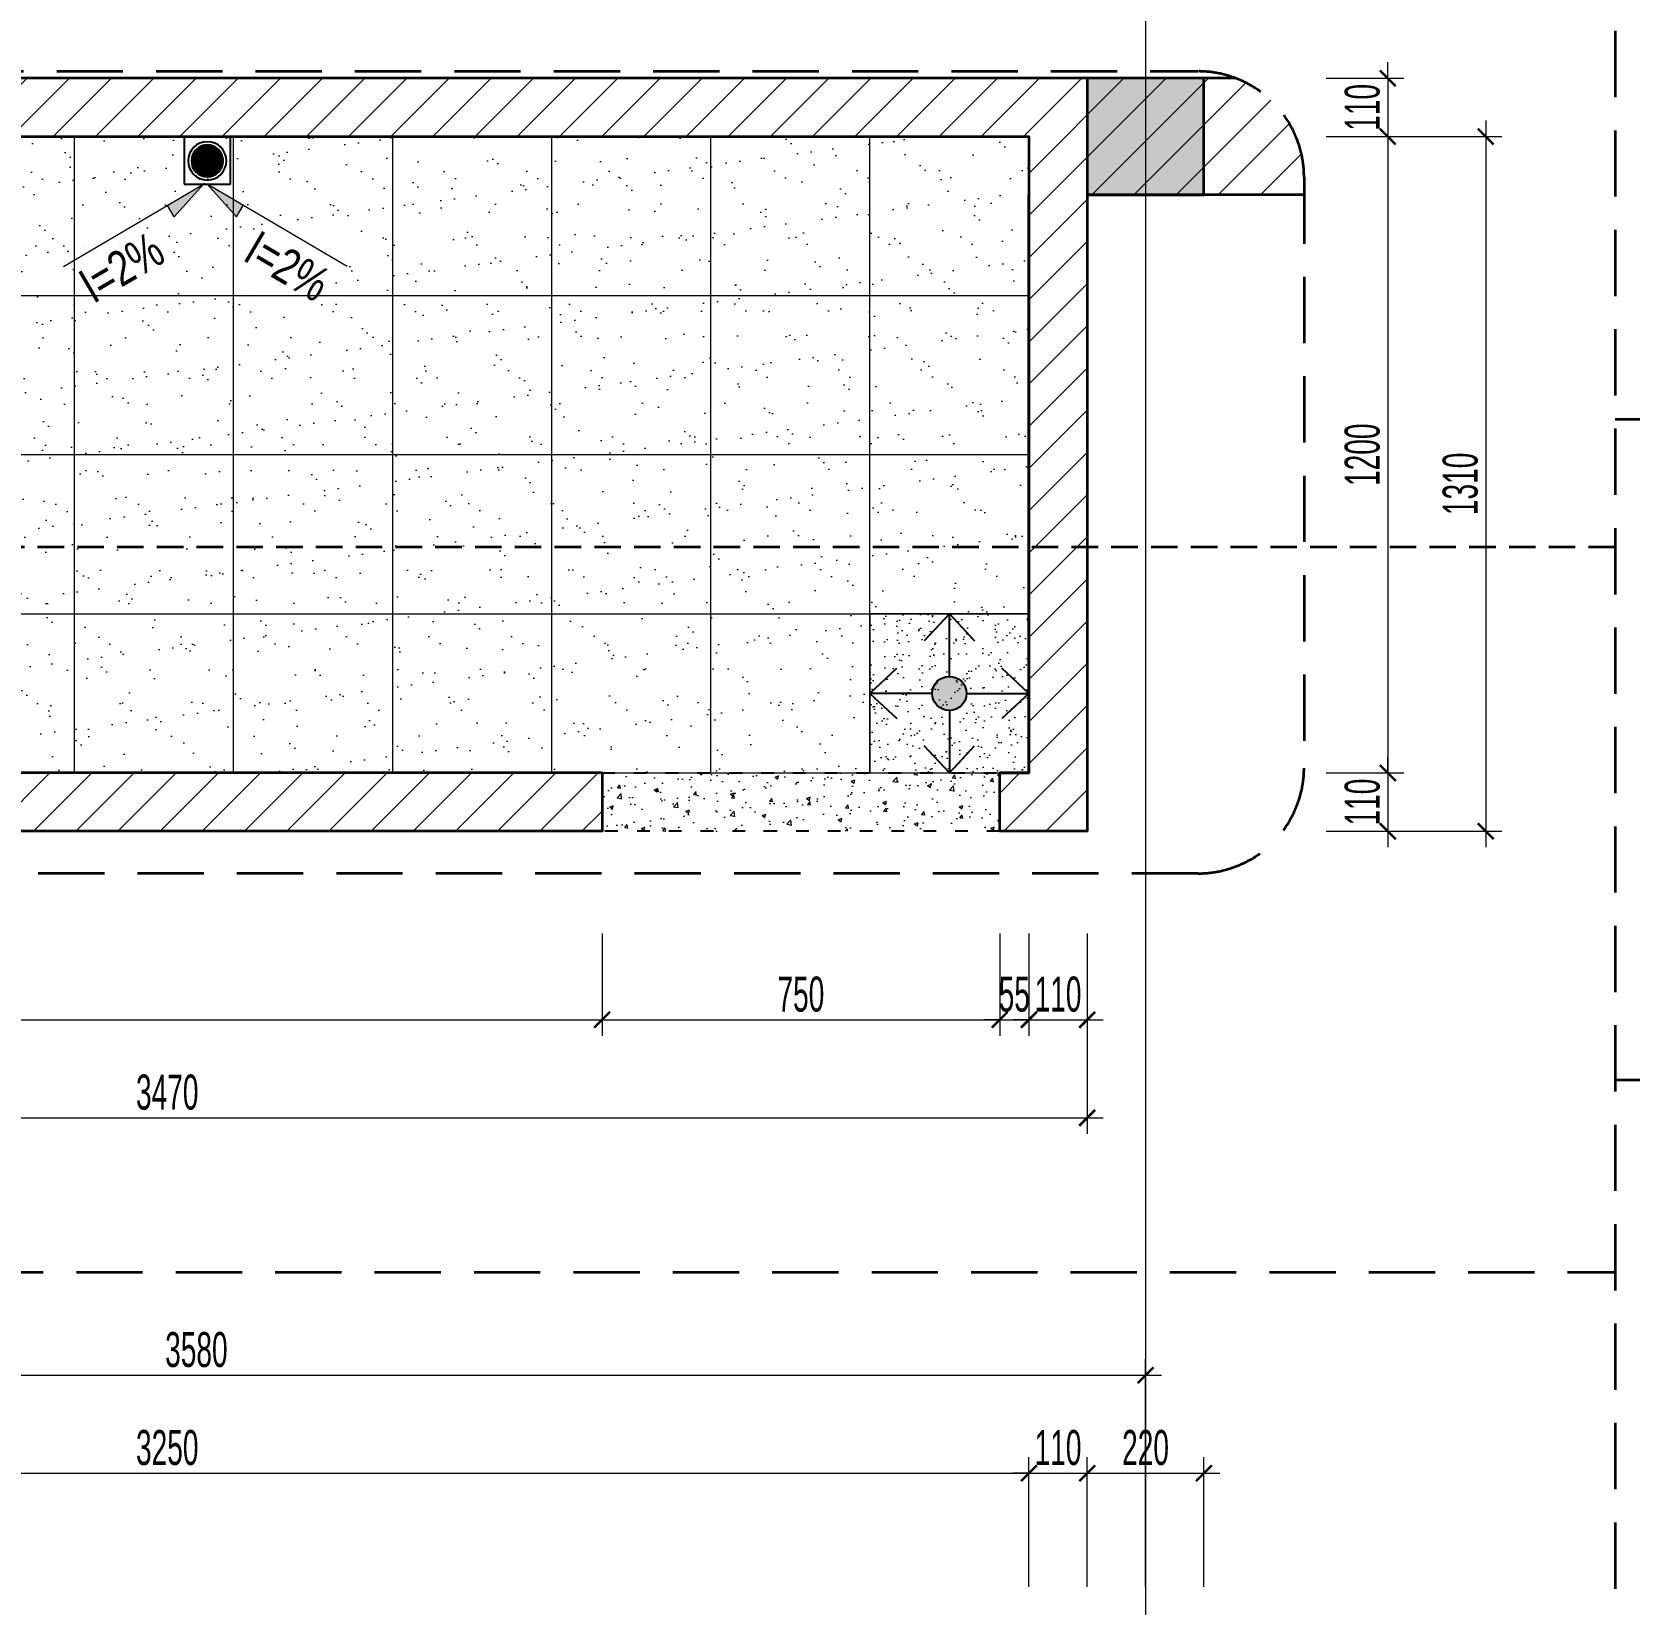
# Model space of a CAD drawing. Header units: millimetres. Extents: x 1336014 to 2939047, y -333549 to -60566.
# Drawn here: x 1374141 to 1377153, y -206182 to -203218 of the extents above; entities that cross this region are included whole.
import ezdxf
from ezdxf.enums import TextEntityAlignment as Align

# ---------------------------------------------------------------- set-up
doc = ezdxf.new("R2010")
doc.units = ezdxf.units.MM
doc.header["$MEASUREMENT"] = 0
for name, pattern in [('$1$HIDDEN', [0.375, 0.25, -0.125]), ('ACAD_ISO03W100', [30, 12, -18]), ('CENTER2', [1.125, 0.75, -0.125, 0.125, -0.125]), ('HIDDEN', [0.375, 0.25, -0.125])]:
    doc.linetypes.add(name, pattern=pattern)
for name, color, linetype, lineweight in [('01.Cut', 255, 'Continuous', 35), ('03.Manh', 251, 'Continuous', 13), ('06.betong', 2, 'Continuous', 35), ('07.Noi that', 169, 'Continuous', 5), ('08.Dim', 156, 'Continuous', 15), ('09.Hatch', 250, 'Continuous', 5), ('10.truc', 250, 'CENTER2', 20), ('CA.thay 145', 145, 'Continuous', 18), ('CCA - TUONG', 7, 'Continuous', 35), ('KH', 143, 'Continuous', 9)]:
    doc.layers.add(name, color=color, linetype=linetype, lineweight=lineweight)
for name, color, linetype in [('diemnhan', 10, 'Continuous'), ('HACH', 250, 'Continuous'), ('text', 7, 'Continuous'), ('truc1', 250, 'ACAD_ISO03W100')]:
    doc.layers.add(name, color=color, linetype=linetype)
doc.styles.add('Chuthich', font='', dxfattribs={"width": 0.8})
doc.styles.add('TT5_Text Dim', font='hoatbif.shx', dxfattribs={"width": 0.6})
doc.styles.get('Chuthich').set_extended_font_data('.VnAvantH')
doc.dimstyles.new('TT5_Dim 1-30', dxfattribs={"dimscale": 30, "dimtxt": 2.2, "dimasz": 1, "dimexe": 1, "dimexo": 0, "dimgap": 0.5, "dimtad": 1, "dimdec": 0, "dimzin": 0, "dimdsep": 46, "dimtxsty": 'TT5_Text Dim', "dimblk": 'ARCHTICK', "dimcen": 0, "dimdle": 1, "dimclrd": 256, "dimclre": 256, "dimclrt": 1, "dimadec": 0, "dimazin": 0, "dimtfac": 0.015, "dimtdec": 0, "dimtix": 1, "dimtmove": 2, "dimatfit": 3, "dimfxl": 1, "dimtolj": 1, "dimtzin": 0, "dimlwd": -1, "dimlwe": -1, "dimarcsym": 1})

# ---------------------------------------------------------------- blocks, each defined once
blk = doc.blocks.new('DFGFH')
h = blk.add_hatch(color=256)
h.dxf.hatch_style = 1
h.paths.add_polyline_path([(15438.1, 12136.8), (15658.1, 12136.8), (15658.1, 12356.8), (15438.1, 12356.8)])
blk.add_lwpolyline([(15438.1, 12136.8), (15658.1, 12136.8), (15658.1, 12356.8), (15438.1, 12356.8)], close=True)
blk = doc.blocks.new('_ARCHTICK')
at = {"const_width": 0.15}
blk.add_lwpolyline([(-0.5, -0.5), (0.5, 0.5)], dxfattribs=at)
blk = doc.blocks.new('*D1441')
at = {"layer": '08.Dim', "transparency": 16777216}
for p, q in [((1372770.9, -204918), (1372770.9, -205110.7)), ((1375215.9, -204918), (1375215.9, -205110.7)), ((1372740.9, -205080.7), (1375245.9, -205080.7))]:
    blk.add_line(p, q, dxfattribs=at)
at = {"layer": 'Defpoints', "color": 0, "transparency": 16777216}
for p in [(1372770.9, -204918), (1375215.9, -204918), (1375215.9, -205080.7)]:
    blk.add_point(p, dxfattribs=at)
at = {"layer": '08.Dim', "transparency": 16777216, "xscale": 30, "yscale": 30, "zscale": 30, "rotation": 180}
blk.add_blockref('_ARCHTICK', (1372770.9, -205080.7), dxfattribs=at)
at = {"layer": '08.Dim', "transparency": 16777216, "xscale": 30, "yscale": 30, "zscale": 30}
blk.add_blockref('_ARCHTICK', (1375215.9, -205080.7), dxfattribs=at)
at = {"layer": '08.Dim', "color": 1, "transparency": 16777216, "insert": (1373993.4, -205032.7), "char_height": 66, "attachment_point": 5, "style": 'TT5_Text Dim'}
blk.add_mtext('\\A1;2445', dxfattribs=at)
blk = doc.blocks.new('*D1442')
at = {"layer": '08.Dim', "transparency": 16777216}
for p, q in [((1375215.9, -204918), (1375215.9, -205110.7)), ((1375965.9, -204918), (1375965.9, -205110.7)), ((1375185.9, -205080.7), (1375995.9, -205080.7))]:
    blk.add_line(p, q, dxfattribs=at)
at = {"layer": 'Defpoints', "color": 0, "transparency": 16777216}
for p in [(1375215.9, -204918), (1375965.9, -204918), (1375965.9, -205080.7)]:
    blk.add_point(p, dxfattribs=at)
at = {"layer": '08.Dim', "transparency": 16777216, "xscale": 30, "yscale": 30, "zscale": 30, "rotation": 180}
blk.add_blockref('_ARCHTICK', (1375215.9, -205080.7), dxfattribs=at)
at = {"layer": '08.Dim', "transparency": 16777216, "xscale": 30, "yscale": 30, "zscale": 30}
blk.add_blockref('_ARCHTICK', (1375965.9, -205080.7), dxfattribs=at)
at = {"layer": '08.Dim', "color": 1, "transparency": 16777216, "insert": (1375590.9, -205032.7), "char_height": 66, "attachment_point": 5, "style": 'TT5_Text Dim'}
blk.add_mtext('\\A1;750', dxfattribs=at)
blk = doc.blocks.new('*D1443')
at = {"layer": '08.Dim', "transparency": 16777216}
for p, q in [((1375965.9, -204918), (1375965.9, -205110.7)), ((1376020.9, -204918), (1376020.9, -205110.7)), ((1375965.9, -205080.7), (1375935.9, -205080.7)), ((1375965.9, -205080.7), (1376020.9, -205080.7)), ((1376020.9, -205080.7), (1376050.9, -205080.7))]:
    blk.add_line(p, q, dxfattribs=at)
at = {"layer": 'Defpoints', "color": 0, "transparency": 16777216}
for p in [(1375965.9, -204918), (1376020.9, -204918), (1376020.9, -205080.7)]:
    blk.add_point(p, dxfattribs=at)
at = {"layer": '08.Dim', "transparency": 16777216, "xscale": 30, "yscale": 30, "zscale": 30}
blk.add_blockref('_ARCHTICK', (1375965.9, -205080.7), dxfattribs=at)
at = {"layer": '08.Dim', "transparency": 16777216, "xscale": 30, "yscale": 30, "zscale": 30, "rotation": 180}
blk.add_blockref('_ARCHTICK', (1376020.9, -205080.7), dxfattribs=at)
at = {"layer": '08.Dim', "color": 1, "transparency": 16777216, "insert": (1375993.4, -205032.7), "char_height": 66, "attachment_point": 5, "style": 'TT5_Text Dim'}
blk.add_mtext('\\A1;55', dxfattribs=at)
blk = doc.blocks.new('*D1444')
at = {"layer": '08.Dim', "transparency": 16777216}
for p, q in [((1376020.9, -204918), (1376020.9, -205110.7)), ((1376130.9, -204918), (1376130.9, -205110.7)), ((1376020.9, -205080.7), (1375990.9, -205080.7)), ((1376020.9, -205080.7), (1376130.9, -205080.7)), ((1376130.9, -205080.7), (1376160.9, -205080.7))]:
    blk.add_line(p, q, dxfattribs=at)
at = {"layer": 'Defpoints', "color": 0, "transparency": 16777216}
for p in [(1376020.9, -204918), (1376130.9, -204918), (1376130.9, -205080.7)]:
    blk.add_point(p, dxfattribs=at)
at = {"layer": '08.Dim', "transparency": 16777216, "xscale": 30, "yscale": 30, "zscale": 30}
blk.add_blockref('_ARCHTICK', (1376020.9, -205080.7), dxfattribs=at)
at = {"layer": '08.Dim', "transparency": 16777216, "xscale": 30, "yscale": 30, "zscale": 30, "rotation": 180}
blk.add_blockref('_ARCHTICK', (1376130.9, -205080.7), dxfattribs=at)
at = {"layer": '08.Dim', "color": 1, "transparency": 16777216, "insert": (1376075.9, -205032.7), "char_height": 66, "attachment_point": 5, "style": 'TT5_Text Dim'}
blk.add_mtext('\\A1;110', dxfattribs=at)
blk = doc.blocks.new('*D1445')
at = {"layer": '08.Dim', "transparency": 16777216}
for p, q in [((1372660.9, -204918), (1372660.9, -205295.5)), ((1376130.9, -204918), (1376130.9, -205295.5)), ((1372630.9, -205265.5), (1376160.9, -205265.5))]:
    blk.add_line(p, q, dxfattribs=at)
at = {"layer": 'Defpoints', "color": 0, "transparency": 16777216}
for p in [(1372660.9, -204918), (1376130.9, -204918), (1376130.9, -205265.5)]:
    blk.add_point(p, dxfattribs=at)
at = {"layer": '08.Dim', "transparency": 16777216, "xscale": 30, "yscale": 30, "zscale": 30, "rotation": 180}
blk.add_blockref('_ARCHTICK', (1372660.9, -205265.5), dxfattribs=at)
at = {"layer": '08.Dim', "transparency": 16777216, "xscale": 30, "yscale": 30, "zscale": 30}
blk.add_blockref('_ARCHTICK', (1376130.9, -205265.5), dxfattribs=at)
at = {"layer": '08.Dim', "color": 1, "transparency": 16777216, "insert": (1374395.9, -205217.5), "char_height": 66, "attachment_point": 5, "style": 'TT5_Text Dim'}
blk.add_mtext('\\A1;3470', dxfattribs=at)
blk = doc.blocks.new('*D1446')
at = {"layer": '08.Dim', "transparency": 16777216}
for p, q in [((1376697.9, -203305.2), (1376697.9, -203275.2)), ((1376581.4, -203305.2), (1376727.9, -203305.2)), ((1376697.9, -203305.2), (1376697.9, -203415.2)), ((1376581.4, -203415.2), (1376727.9, -203415.2)), ((1376697.9, -203415.2), (1376697.9, -203445.2))]:
    blk.add_line(p, q, dxfattribs=at)
at = {"layer": 'Defpoints', "color": 0, "transparency": 16777216}
for p in [(1376581.4, -203305.2), (1376581.4, -203415.2), (1376697.9, -203415.2)]:
    blk.add_point(p, dxfattribs=at)
at = {"layer": '08.Dim', "transparency": 16777216, "xscale": 30, "yscale": 30, "zscale": 30}
for p, rotation in [((1376697.9, -203305.2), 270), ((1376697.9, -203415.2), 90)]:
    blk.add_blockref('_ARCHTICK', p, dxfattribs=dict(at, rotation=rotation))
at = {"layer": '08.Dim', "color": 1, "transparency": 16777216, "insert": (1376649.9, -203360.2), "char_height": 66, "attachment_point": 5, "rotation": 90, "style": 'TT5_Text Dim'}
blk.add_mtext('\\A1;110', dxfattribs=at)
blk = doc.blocks.new('*D1447')
at = {"layer": '08.Dim', "transparency": 16777216}
for p, q in [((1376697.9, -203385.2), (1376697.9, -204645.2)), ((1376581.4, -203415.2), (1376727.9, -203415.2)), ((1376581.4, -204615.2), (1376727.9, -204615.2))]:
    blk.add_line(p, q, dxfattribs=at)
at = {"layer": 'Defpoints', "color": 0, "transparency": 16777216}
for p in [(1376581.4, -203415.2), (1376581.4, -204615.2), (1376697.9, -204615.2)]:
    blk.add_point(p, dxfattribs=at)
at = {"layer": '08.Dim', "transparency": 16777216, "xscale": 30, "yscale": 30, "zscale": 30}
for p, rotation in [((1376697.9, -203415.2), 90), ((1376697.9, -204615.2), 270)]:
    blk.add_blockref('_ARCHTICK', p, dxfattribs=dict(at, rotation=rotation))
at = {"layer": '08.Dim', "color": 1, "transparency": 16777216, "insert": (1376649.9, -204015.2), "char_height": 66, "attachment_point": 5, "rotation": 90, "style": 'TT5_Text Dim'}
blk.add_mtext('\\A1;1200', dxfattribs=at)
blk = doc.blocks.new('*D1448')
at = {"layer": '08.Dim', "transparency": 16777216}
for p, q in [((1376697.9, -204615.2), (1376697.9, -204585.2)), ((1376581.4, -204615.2), (1376727.9, -204615.2)), ((1376697.9, -204615.2), (1376697.9, -204725.2)), ((1376581.4, -204725.2), (1376727.9, -204725.2)), ((1376697.9, -204725.2), (1376697.9, -204755.2))]:
    blk.add_line(p, q, dxfattribs=at)
at = {"layer": 'Defpoints', "color": 0, "transparency": 16777216}
for p in [(1376581.4, -204615.2), (1376581.4, -204725.2), (1376697.9, -204725.2)]:
    blk.add_point(p, dxfattribs=at)
at = {"layer": '08.Dim', "transparency": 16777216, "xscale": 30, "yscale": 30, "zscale": 30}
for p, rotation in [((1376697.9, -204615.2), 270), ((1376697.9, -204725.2), 90)]:
    blk.add_blockref('_ARCHTICK', p, dxfattribs=dict(at, rotation=rotation))
at = {"layer": '08.Dim', "color": 1, "transparency": 16777216, "insert": (1376649.9, -204670.2), "char_height": 66, "attachment_point": 5, "rotation": 90, "style": 'TT5_Text Dim'}
blk.add_mtext('\\A1;110', dxfattribs=at)
blk = doc.blocks.new('*D1449')
at = {"layer": '08.Dim', "transparency": 16777216}
for p, q in [((1376882.7, -203385.2), (1376882.7, -204755.2)), ((1376581.4, -203415.2), (1376912.7, -203415.2)), ((1376581.4, -204725.2), (1376912.7, -204725.2))]:
    blk.add_line(p, q, dxfattribs=at)
at = {"layer": 'Defpoints', "color": 0, "transparency": 16777216}
for p in [(1376581.4, -203415.2), (1376581.4, -204725.2), (1376882.7, -204725.2)]:
    blk.add_point(p, dxfattribs=at)
at = {"layer": '08.Dim', "transparency": 16777216, "xscale": 30, "yscale": 30, "zscale": 30}
for p, rotation in [((1376882.7, -203415.2), 90), ((1376882.7, -204725.2), 270)]:
    blk.add_blockref('_ARCHTICK', p, dxfattribs=dict(at, rotation=rotation))
at = {"layer": '08.Dim', "color": 1, "transparency": 16777216, "insert": (1376834.7, -204070.2), "char_height": 66, "attachment_point": 5, "rotation": 90, "style": 'TT5_Text Dim'}
blk.add_mtext('\\A1;1310', dxfattribs=at)
blk = doc.blocks.new('µhadfasdgasdfsfsd')
at = {"layer": 'diemnhan'}
blk.add_hatch(color=256, dxfattribs=at).paths.add_polyline_path([(0, -80.3, 1), (0, 80.3, 1)])
at = {"layer": 'HACH', "lineweight": 5}
h = blk.add_hatch(dxfattribs=at)
h.set_pattern_fill('AR-SAND', color=256, scale=59.99616, angle=270, style=0)
h.set_pattern_definition([(307.5, (1940288.48, 4525947.75), (115.6020276, 3.7793596), [0, -91.1941636, 0, -101.9934724, 0, -97.4937604]), (277.5, (1940288.48, 4525947.75), (169.3179276, -106.179807), [0, -49.1968514, 0, -82.1947395, 0, -31.4979841]), (237.5, (1940288.48, 4526021.55), (0.3395215, -186.8365542), [0, -29.9980801, 0, -107.9930884, 0, -140.9909766]), (227.5, (1940288.48, 4526021.55), (52.657164, -180.3560535), [0, -14.99904, 0, -70.795469, 0, -80.9948163])])
h.paths.add_polyline_path([(-375, -375), (375, -375), (375, 375), (-375, 375)])
at = {"layer": 'CA.thay 145'}
blk.add_lwpolyline([(-375, -375), (375, -375), (375, 375), (-375, 375)], close=True, dxfattribs=at)
at = {"layer": 'diemnhan'}
for points in [[(0, 80.3), (0, 375), (-118.2, 247.2)], [(0, 80.3), (0, 375), (118.2, 247.2)], [(-80.3, 0), (-375, 0), (-247.2, 118.2)], [(80.3, 0), (375, 0), (247.2, 118.2)], [(-80.3, 0), (-375, 0), (-247.2, -118.2)], [(80.3, 0), (375, 0), (247.2, -118.2)], [(0, -80.3), (0, -375), (-118.2, -247.2)], [(0, -80.3), (0, -375), (118.2, -247.2)]]:
    blk.add_lwpolyline(points, dxfattribs=at)
blk.add_circle((0, 0), 80.3, dxfattribs=at)
blk = doc.blocks.new('*D1395')
at = {"layer": '08.Dim', "transparency": 16777216}
for p, q in [((1372770.9, -206149.7), (1372770.9, -205905.7)), ((1376020.9, -206149.7), (1376020.9, -205905.7)), ((1372740.9, -205935.7), (1376050.9, -205935.7))]:
    blk.add_line(p, q, dxfattribs=at)
at = {"layer": 'Defpoints', "color": 0, "transparency": 16777216}
for p in [(1376020.9, -205935.7), (1372770.9, -206149.7), (1376020.9, -206149.7)]:
    blk.add_point(p, dxfattribs=at)
at = {"layer": '08.Dim', "transparency": 16777216, "xscale": 30, "yscale": 30, "zscale": 30, "rotation": 180}
blk.add_blockref('_ARCHTICK', (1372770.9, -205935.7), dxfattribs=at)
at = {"layer": '08.Dim', "transparency": 16777216, "xscale": 30, "yscale": 30, "zscale": 30}
blk.add_blockref('_ARCHTICK', (1376020.9, -205935.7), dxfattribs=at)
at = {"layer": '08.Dim', "color": 1, "transparency": 16777216, "insert": (1374395.9, -205887.7), "char_height": 66, "attachment_point": 5, "style": 'TT5_Text Dim'}
blk.add_mtext('\\A1;3250', dxfattribs=at)
blk = doc.blocks.new('*D1396')
at = {"layer": '08.Dim', "transparency": 16777216}
for p, q in [((1376020.9, -206149.7), (1376020.9, -205905.7)), ((1376130.9, -206149.7), (1376130.9, -205905.7)), ((1376020.9, -205935.7), (1375990.9, -205935.7)), ((1376020.9, -205935.7), (1376130.9, -205935.7)), ((1376130.9, -205935.7), (1376160.9, -205935.7))]:
    blk.add_line(p, q, dxfattribs=at)
at = {"layer": 'Defpoints', "color": 0, "transparency": 16777216}
for p in [(1376130.9, -205935.7), (1376020.9, -206149.7), (1376130.9, -206149.7)]:
    blk.add_point(p, dxfattribs=at)
at = {"layer": '08.Dim', "transparency": 16777216, "xscale": 30, "yscale": 30, "zscale": 30}
blk.add_blockref('_ARCHTICK', (1376020.9, -205935.7), dxfattribs=at)
at = {"layer": '08.Dim', "transparency": 16777216, "xscale": 30, "yscale": 30, "zscale": 30, "rotation": 180}
blk.add_blockref('_ARCHTICK', (1376130.9, -205935.7), dxfattribs=at)
at = {"layer": '08.Dim', "color": 1, "transparency": 16777216, "insert": (1376075.9, -205887.7), "char_height": 66, "attachment_point": 5, "style": 'TT5_Text Dim'}
blk.add_mtext('\\A1;110', dxfattribs=at)
blk = doc.blocks.new('*D1397')
at = {"layer": '08.Dim', "transparency": 16777216}
for p, q in [((1376130.9, -206149.7), (1376130.9, -205905.7)), ((1376350.9, -206149.7), (1376350.9, -205905.7)), ((1376100.9, -205935.7), (1376380.9, -205935.7))]:
    blk.add_line(p, q, dxfattribs=at)
at = {"layer": 'Defpoints', "color": 0, "transparency": 16777216}
for p in [(1376350.9, -205935.7), (1376130.9, -206149.7), (1376350.9, -206149.7)]:
    blk.add_point(p, dxfattribs=at)
at = {"layer": '08.Dim', "transparency": 16777216, "xscale": 30, "yscale": 30, "zscale": 30, "rotation": 180}
blk.add_blockref('_ARCHTICK', (1376130.9, -205935.7), dxfattribs=at)
at = {"layer": '08.Dim', "transparency": 16777216, "xscale": 30, "yscale": 30, "zscale": 30}
blk.add_blockref('_ARCHTICK', (1376350.9, -205935.7), dxfattribs=at)
at = {"layer": '08.Dim', "color": 1, "transparency": 16777216, "insert": (1376240.9, -205887.7), "char_height": 66, "attachment_point": 5, "style": 'TT5_Text Dim'}
blk.add_mtext('\\A1;220', dxfattribs=at)
blk = doc.blocks.new('*D1399')
at = {"layer": '08.Dim', "transparency": 16777216}
for p, q in [((1372660.9, -206149.7), (1372660.9, -205720.9)), ((1376240.9, -206149.7), (1376240.9, -205720.9)), ((1372630.9, -205750.9), (1376270.9, -205750.9))]:
    blk.add_line(p, q, dxfattribs=at)
at = {"layer": 'Defpoints', "color": 0, "transparency": 16777216}
for p in [(1376240.9, -205750.9), (1372660.9, -206149.7), (1376240.9, -206149.7)]:
    blk.add_point(p, dxfattribs=at)
at = {"layer": '08.Dim', "transparency": 16777216, "xscale": 30, "yscale": 30, "zscale": 30, "rotation": 180}
blk.add_blockref('_ARCHTICK', (1372660.9, -205750.9), dxfattribs=at)
at = {"layer": '08.Dim', "transparency": 16777216, "xscale": 30, "yscale": 30, "zscale": 30}
blk.add_blockref('_ARCHTICK', (1376240.9, -205750.9), dxfattribs=at)
at = {"layer": '08.Dim', "color": 1, "transparency": 16777216, "insert": (1374450.9, -205702.9), "char_height": 66, "attachment_point": 5, "style": 'TT5_Text Dim'}
blk.add_mtext('\\A1;3580', dxfattribs=at)
blk = doc.blocks.new('WH1')
h = blk.add_hatch()
h.set_pattern_fill('HONEY', color=250, angle=-180, style=0)
h.set_pattern_definition([(180, (28744.471, 7941.3756), (-4.7625, -2.74963), [3.175, -6.35]), (300, (28744.471, 7941.3756), (4.76249943, -2.74963099), [3.175, -6.35]), (240, (28744.471, 7941.3756), (-5.7e-07, -5.49926099), [-6.35, 3.175])])
h.paths.add_polyline_path([(120.3, 70.5, 1), (23, 70.5, 1)])
for p, q in [((0, 0), (0, 141)), ((0, 141), (146, 141)), ((146, 141), (146, 0)), ((146, 0), (0, 0))]:
    blk.add_line(p, q)
blk.add_circle((71.6, 70.5), 58.6)
at = {"color": 8}
blk.add_circle((71.6, 70.5), 48.6, dxfattribs=at)
blk = doc.blocks.new('doc')
at = {"layer": 'KH'}
blk.add_lwpolyline([(11, 0), (1134, 0), (845, 92), (845, 0)], dxfattribs=at)
blk.add_solid([(845, 92), (845, 0), (1134, 0)], dxfattribs=at)
at = {"layer": 'text', "style": 'Chuthich', "width": 0.8}
blk.add_attdef('I=0.5%', text='', height=220, dxfattribs=at).set_placement((355, 208), align=Align.MIDDLE_CENTER)

msp = doc.modelspace()

# ---------------------------------------------------------------- hatches: boundary and pattern name
at = {"layer": '09.Hatch', "ltscale": 50}
h = msp.add_hatch(dxfattribs=at)
h.set_pattern_fill('TUONGXAY', color=256, scale=450, style=0)
h.set_pattern_definition([(45, (827123.883, -190046.084), (-39.7747564, 39.7747564), [])])
edge = h.paths.add_edge_path()
edge.add_line((1372299.9, -203492.2), (1372299.9, -203525.2))
edge.add_line((1372299.9, -203525.2), (1372660.9, -203525.2))
edge.add_line((1372660.9, -203525.2), (1372660.9, -204725.2))
edge.add_line((1372660.9, -204725.2), (1372770.9, -204725.2))
edge.add_line((1372770.9, -204725.2), (1375215.9, -204725.2))
edge.add_line((1375215.9, -204725.2), (1375215.9, -204615.2))
edge.add_line((1375215.9, -204615.2), (1372770.9, -204615.2))
edge.add_line((1372770.9, -204615.2), (1372770.9, -203415.2))
edge.add_line((1372770.9, -203415.2), (1376020.9, -203415.2))
edge.add_line((1376020.9, -203415.2), (1376020.9, -204615.2))
edge.add_line((1376020.9, -204615.2), (1375965.9, -204615.2))
edge.add_line((1375965.9, -204615.2), (1375965.9, -204725.2))
edge.add_line((1375965.9, -204725.2), (1376020.9, -204725.2))
edge.add_line((1376020.9, -204725.2), (1376130.9, -204725.2))
edge.add_line((1376130.9, -204725.2), (1376130.9, -203525.2))
edge.add_line((1376130.9, -203525.2), (1376539.9, -203525.2))
edge.add_line((1376539.9, -203525.2), (1376539.9, -203492.2))
edge.add_arc((1376339.9, -203492.2), 200, 0, 69.2281)
edge.add_line((1376410.8, -203305.2), (1372429, -203305.2))
edge.add_arc((1372499.9, -203492.2), 200, 110.7719, 180)
at = {"layer": '09.Hatch'}
h = msp.add_hatch(dxfattribs=at)
h.set_pattern_fill('_USER', color=256, scale=300, double=1, pattern_type=0)
h.set_pattern_definition([(0, (1375720.9, -204315.22), (0, 300), []), (90, (1375720.9, -204315.22), (-300, 2e-14), [])])
h.paths.add_polyline_path([(1372770.9, -203415.2), (1372770.9, -204615.2), (1375215.9, -204615.2), (1375965.9, -204615.2), (1376020.9, -204615.2), (1376020.9, -203415.2)])
h = msp.add_hatch(dxfattribs=at)
h.set_pattern_fill('AR-SAND', color=256, scale=50, double=1)
h.set_pattern_definition([(37.5, (-5485.3, 22393.08), (-3.149668, 96.3411885), [0, -76, 0, -85, 0, -81.25]), (7.5, (-5485.3, 22393.08), (88.488835, 141.107303), [0, -41, 0, -68.5, 0, -26.25]), (327.5, (-5546.8, 22393.08), (155.707093, 0.2829527), [0, -25, 0, -90, 0, -117.5]), (317.5, (-5546.8, 22393.08), (150.30633, 43.883778), [0, -12.5, 0, -59, 0, -67.5])])
h.paths.add_polyline_path([(1376020.9, -203415.2), (1372770.9, -203415.2), (1372770.9, -204615.2), (1375215.9, -204615.2), (1375965.9, -204615.2), (1376020.9, -204615.2)])
h = msp.add_hatch(dxfattribs=at)
h.set_pattern_fill('AR-CONC', color=256, scale=10)
h.set_pattern_definition([(50, (-873.1, 22393.08), (71.7260183, -6.2752135), [7.5, -82.5]), (355, (-873.1, 22393.08), (-13.8751334, 75.2192134), [6, -66]), (100.4514, (-867.12, 22392.56), (57.850938, 68.9439542), [6.374019, -70.1142112]), (46.1842, (-873.1, 22413.08), (106.724105, -16.5519014), [11.25, -123.75]), (96.6356, (-864.21, 22411.7), (93.4662706, 97.411787), [9.561029, -105.1713]), (351.1842, (-873.1, 22413.08), (93.4661945, 97.41186), [9, -99]), (21, (-863.1, 22408.08), (59.6907052, -40.261889), [7.5, -82.5]), (326, (-863.1, 22408.08), (24.331533, 72.5150045), [6, -66]), (71.4514, (-858.126, 22404.725), (84.022263, 32.2530497), [6.374019, -70.1142112]), (37.5, (-873.1, 22393.08), (1.21598553, 33.2893854), [0, -65.2, 0, -67, 0, -66.25]), (7.5, (-873.1, 22393.08), (26.3069537, 39.4411712), [0, -38.2, 0, -63.7, 0, -25.25]), (327.5, (-895.4, 22393.08), (53.3822436, -2.25548717), [0, -25, 0, -78, 0, -103.5]), (317.5, (-905.4, 22393.08), (58.318617, 10.0104982), [0, -32.5, 0, -51.8, 0, -73.5])])
h.paths.add_polyline_path([(1375215.9, -204615.2), (1375965.9, -204615.2), (1375965.9, -204725.2), (1375215.9, -204725.2)])

# ---------------------------------------------------------------- linework, layer by layer
at = {"layer": '01.Cut', "color": 6, "linetype": '$1$HIDDEN', "ltscale": 500}
for points in [[(1377126.4, -199278.5), (1377126.4, -208671.6)], [(1377126.4, -203948), (1383238.9, -203948)], [(1377126.4, -205193.9), (1383238.9, -205193.9)], [(1371599.5, -205556.9), (1377126.4, -205556.9)]]:
    msp.add_lwpolyline(points, dxfattribs=at)
msp.add_lwpolyline([(1372499.9, -203292.2), (1376339.9, -203292.2, -0.414214), (1376539.9, -203492.2), (1376539.9, -204604.7, -0.414214), (1376339.9, -204804.7), (1372499.9, -204804.7, -0.414214), (1372299.9, -204604.7), (1372299.9, -203492.2, -0.414214)], format="xyb", close=True, dxfattribs=at)
at = {"layer": '01.Cut'}
for points in [[(1376410.8, -203305.2), (1372429, -203305.2)], [(1375215.9, -204615.2), (1372770.9, -204615.2), (1372770.9, -203415.2), (1376020.9, -203415.2), (1376020.9, -204615.2), (1375965.9, -204615.2)], [(1375215.9, -204615.2), (1375215.9, -204725.2), (1372770.9, -204725.2), (1372660.9, -204725.2), (1372660.9, -203525.2), (1372660.9, -203525.2)], [(1376130.9, -203525.2), (1376130.9, -204725.2), (1376020.9, -204725.2), (1376020.9, -204725.2), (1375965.9, -204725.2), (1375965.9, -204615.2), (1376020.9, -204615.2), (1376020.9, -203525.2)], [(1376539.9, -203525.2), (1376130.9, -203525.2)], [(1376020.9, -204725.2), (1375965.9, -204725.2)]]:
    msp.add_lwpolyline(points, dxfattribs=at)
at = {"layer": '07.Noi that', "linetype": 'HIDDEN'}
msp.add_line((1376130.9, -204125.2), (1376130.9, -203525.2), dxfattribs=at)
at = {"layer": '10.truc'}
msp.add_line((1376240.9, -199278.5), (1376240.9, -208617.4), dxfattribs=at)
at = {"layer": 'CCA - TUONG', "color": 1, "linetype": 'HIDDEN', "ltscale": 200}
msp.add_line((1377126.4, -204189.6), (1371639.5, -204189.6), dxfattribs=at)
at = {"layer": 'truc1', "ltscale": 2}
msp.add_lwpolyline([(1375215.9, -204615.2), (1375965.9, -204615.2), (1375965.9, -204725.2), (1375215.9, -204725.2)], close=True, dxfattribs=at)

# ---------------------------------------------------------------- block references
at = {"layer": '03.Manh', "xscale": 0.4, "yscale": 0.4, "zscale": 0.4}
msp.add_blockref('µhadfasdgasdfsfsd', (1375870.9, -204465.2), dxfattribs=at)
at = {"layer": '06.betong'}
msp.add_blockref('DFGFH', (1360692.8, -215662), dxfattribs=at)
at = {"layer": 'HACH', "xscale": -0.6163566878531129, "yscale": 0.6163566878531129, "zscale": 0.6163566878531129, "rotation": 270}
msp.add_blockref('WH1', (1374428, -203505.2), dxfattribs=at)
at = {"layer": 'text'}
ref = msp.add_blockref('doc', (1374197.7, -203661.8), dxfattribs=dict(at, xscale=-0.2727272727264789, yscale=0.2727272727264789, zscale=0.2727272727264789, rotation=210.4288705947268))
ref.add_attrib('I=0.5%', 'i=2%', dxfattribs={"height": 66, "rotation": 30.4289, "style": 'Chuthich', "width": 0.8}).set_placement((1374309.8, -203661.7), align=Align.MIDDLE_CENTER)
ref = msp.add_blockref('doc', (1374738.1, -203661.8), dxfattribs=dict(at, xscale=0.2727272727264789, yscale=0.2727272727264789, zscale=0.2727272727264789, rotation=149.5711294052732))
ref.add_attrib('I=0.5%', 'i=2%', dxfattribs={"height": 66, "rotation": 329.5711, "style": 'Chuthich', "width": 0.8}).set_placement((1374622.7, -203659.7), align=Align.MIDDLE_CENTER)

# ---------------------------------------------------------------- dimensions: what is measured, and where the dimension line sits
at = {"layer": '08.Dim'}
for base, p1, p2, picture, middle in [((1376697.9, -203415.2), (1376581.4, -203305.2), (1376581.4, -203415.2), '*D1446', (1376649.9, -203360.2)), ((1376697.9, -204615.2), (1376581.4, -203415.2), (1376581.4, -204615.2), '*D1447', (1376649.9, -204015.2)), ((1376882.7, -204725.2), (1376581.4, -203415.2), (1376581.4, -204725.2), '*D1449', (1376834.7, -204070.2)), ((1376697.9, -204725.2), (1376581.4, -204615.2), (1376581.4, -204725.2), '*D1448', (1376649.9, -204670.2))]:
    dim = msp.add_linear_dim(base=base, p1=p1, p2=p2, angle=90, dimstyle='TT5_Dim 1-30', dxfattribs=at)
    dim.commit()
    dim.dimension.update_dxf_attribs({"geometry": picture, "text_midpoint": middle})
for base, p1, p2, picture, middle in [((1376130.9, -205265.5), (1372660.9, -204918), (1376130.9, -204918), '*D1445', (1374395.9, -205217.5)), ((1375215.9, -205080.7), (1372770.9, -204918), (1375215.9, -204918), '*D1441', (1373993.4, -205032.7)), ((1375965.9, -205080.7), (1375215.9, -204918), (1375965.9, -204918), '*D1442', (1375590.9, -205032.7)), ((1376020.9, -205080.7), (1375965.9, -204918), (1376020.9, -204918), '*D1443', (1375993.4, -205032.7)), ((1376130.9, -205080.7), (1376020.9, -204918), (1376130.9, -204918), '*D1444', (1376075.9, -205032.7)), ((1376240.9, -205750.9), (1372660.9, -206149.7), (1376240.9, -206149.7), '*D1399', (1374450.9, -205702.9)), ((1376020.9, -205935.7), (1372770.9, -206149.7), (1376020.9, -206149.7), '*D1395', (1374395.9, -205887.7)), ((1376130.9, -205935.7), (1376020.9, -206149.7), (1376130.9, -206149.7), '*D1396', (1376075.9, -205887.7)), ((1376350.9, -205935.7), (1376130.9, -206149.7), (1376350.9, -206149.7), '*D1397', (1376240.9, -205887.7))]:
    dim = msp.add_linear_dim(base=base, p1=p1, p2=p2, dimstyle='TT5_Dim 1-30', dxfattribs=at)
    dim.commit()
    dim.dimension.update_dxf_attribs({"geometry": picture, "text_midpoint": middle})

doc.saveas('drawing.dxf')
